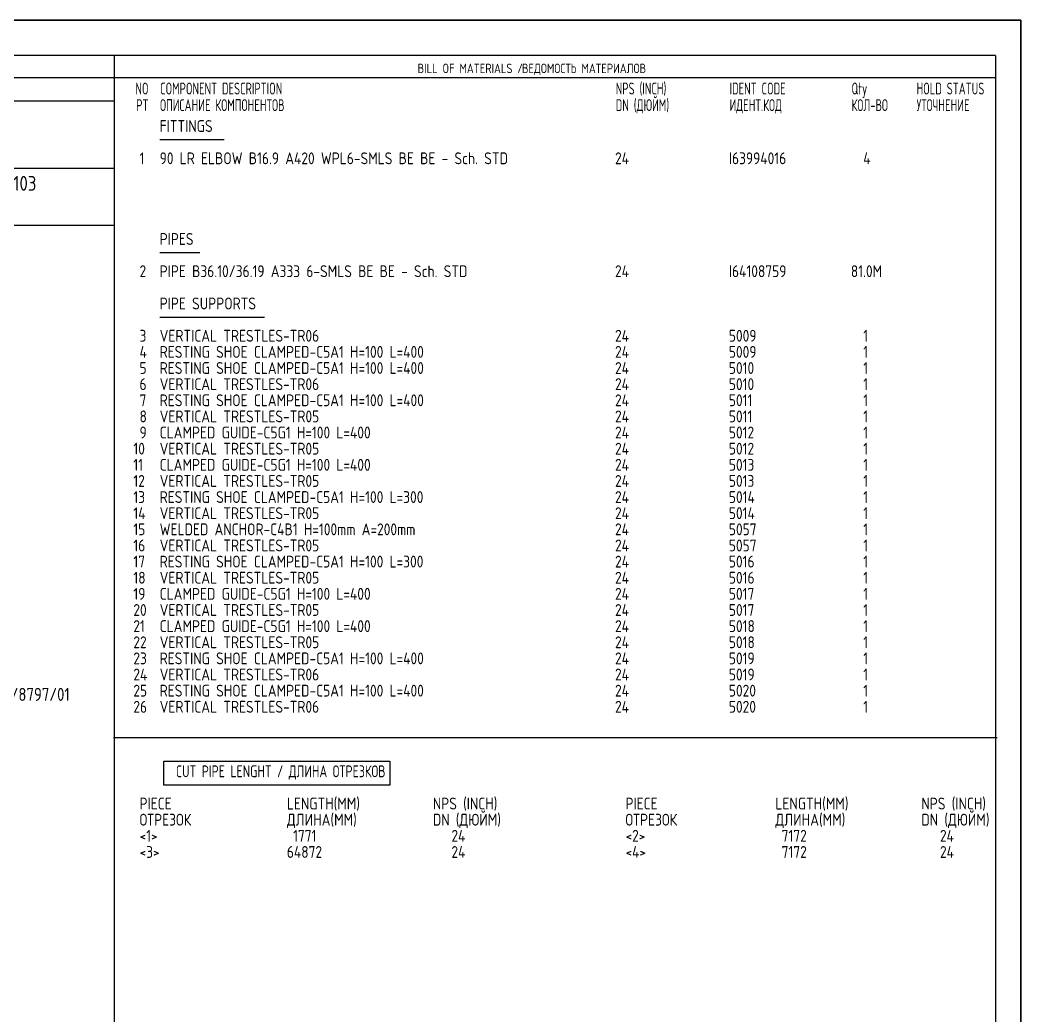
# Model space of a CAD drawing. Extents: x 0 to 594, y 0 to 420.
# Drawn here: x 383 to 594, y 210 to 420 of the extents above; entities that cross this region are included whole.
import ezdxf
from ezdxf.enums import TextEntityAlignment as Align

# ---------------------------------------------------------------- set-up
doc = ezdxf.new("R2010")
doc.units = 0
doc.header["$MEASUREMENT"] = 0
doc.linetypes.add('BORDER_2012_SLN$0$8001.Solid', pattern=[0])
for name, color, linetype in [('BORDER_2012_SLN$0$2', 7, 'Continuous'), ('BORDER_2012_SLN$0$GT_1', 7, 'Continuous'), ('GT_1', 7, 'Continuous')]:
    doc.layers.add(name, color=color, linetype=linetype)
for name, color, linetype, lineweight in [('BORDER_2012_SLN$0$BG_Level_1', 7, 'BORDER_2012_SLN$0$8001.Solid', 25), ('BORDER_2012_SLN$0$Level_1', 7, 'BORDER_2012_SLN$0$8001.Solid', 25), ('BORDER_2012_SLN$0$Level_18', 7, 'BORDER_2012_SLN$0$8001.Solid', 25)]:
    doc.layers.add(name, color=color, linetype=linetype, lineweight=lineweight)
doc.styles.add('BORDER_2012_SLN$0$GOST type A', font='GOST type A')
doc.styles.add('BORDER_2012_SLN$0$HTX1', font='')
doc.styles.add('HTX1', font='')
doc.styles.get('BORDER_2012_SLN$0$HTX1').set_extended_font_data('GOST type A')
doc.styles.get('HTX1').set_extended_font_data('GOST type A')

# ---------------------------------------------------------------- blocks, each defined once
blk = doc.blocks.new('BORDER_2012_SLN')
at = {"layer": 'BORDER_2012_SLN$0$2'}
blk.add_line((162.42, 407.85), (588.6, 407.85), dxfattribs=at)
at = {"layer": 'BORDER_2012_SLN$0$Level_1', "color": 7, "lineweight": -3}
for p, q in [((588.6, 412.5), (25.4, 412.5)), ((402.9, 7.5), (402.9, 412.5)), ((588.6, 412.5), (588.6, 7.5)), ((402.75, 402.9), (188.39, 402.9)), ((402.9, 388.7), (162.37, 388.68)), ((402.9, 376.7), (25.4, 376.7))]:
    blk.add_line(p, q, dxfattribs=at)
at = {"layer": 'BORDER_2012_SLN$0$Level_18', "color": 7, "lineweight": -3, "flags": 128}
blk.add_lwpolyline([(0, 0), (0, 420), (594, 420), (594, 0)], close=True, dxfattribs=at)
at = {"layer": 'BORDER_2012_SLN$0$BG_Level_1', "color": 7, "style": 'BORDER_2012_SLN$0$GOST type A'}
for s, p in [('BILL OF MATERIALS / ', (466.8, 408.8)), ('ВЕДОМОСТЬ МАТЕРИАЛОВ', (488.8, 408.8))]:
    blk.add_text(s, height=2, dxfattribs=at).set_placement(p)
at = {"layer": 'BORDER_2012_SLN$0$GT_1', "style": 'BORDER_2012_SLN$0$HTX1', "width": 0.8}
for s, p in [('NO', (410.06, 404.3)), ('PT', (410.06, 400.8))]:
    blk.add_text(s, height=2.5, dxfattribs=at).set_placement(p, align=Align.RIGHT)
for s, p in [('COMPONENT DESCRIPTION', (412.5, 404.3)), ('NPS (INCH)', (508.56, 404.3)), ('IDENT CODE', (532.56, 404.3)), ('Qty', (558.27, 404.3)), ('HOLD STATUS', (571.99, 404.3)), ('ОПИСАНИЕ КОМПОНЕНТОВ', (412.5, 400.8)), ('DN (ДЮЙМ)', (508.56, 400.8)), ('ИДЕНТ.КОД', (532.56, 400.8)), ('КОЛ-ВО', (558.27, 400.8)), ('УТОЧНЕНИЕ', (571.99, 400.8))]:
    blk.add_text(s, height=2.5, dxfattribs=at).set_placement(p)

msp = doc.modelspace()

# ---------------------------------------------------------------- linework, layer by layer
at = {"layer": 'GT_1', "flags": 128}
for points in [[(0, 0), (594, 0), (594, 420), (0, 420), (0, 0)], [(426.014, 394.704), (412.414, 394.704)], [(420.914, 370.895), (412.414, 370.895)], [(434.514, 357.289), (412.414, 357.289)], [(402.7, 268.743), (589, 268.743)], [(413.271, 263.697), (460.914, 263.697), (460.914, 258.65), (413.271, 258.65), (413.271, 263.697)]]:
    msp.add_lwpolyline(points, dxfattribs=at)

# ---------------------------------------------------------------- block references
at = {"linetype": 'Continuous'}
msp.add_blockref('BORDER_2012_SLN', (0, 0), dxfattribs=at)

# ---------------------------------------------------------------- texts
at = {"layer": 'GT_1', "style": 'HTX1'}
for s, height, width, p in [('FITTINGS', 2.5, 1.02, (412.414, 396.395)), ('  1', 2.5, 1.02, (405.557, 389.592)), ('90 LR ELBOW B16.9 A420 WPL6-SMLS BE BE - Sch. STD', 2.5, 1.02, (412.414, 389.592)), ('24', 2.5, 1.02, (508.414, 389.592)), ('I63994016', 2.5, 1.02, (532.414, 389.592)), ('  4', 2.5, 1.02, (558.129, 389.592)), ('SLN-2725-8770-25-F-3103', 3.125, 1.02, (345, 384)), ('PIPES', 2.5, 1.02, (412.414, 372.585)), ('  2', 2.5, 1.02, (405.557, 365.782)), ('PIPE B36.10/36.19 A333 6-SMLS BE BE - Sch. STD', 2.5, 1.02, (412.414, 365.782)), ('24', 2.5, 1.02, (508.414, 365.782)), ('I64108759', 2.5, 1.02, (532.414, 365.782)), ('81.0M', 2.5, 1.02, (558.129, 365.782)), ('PIPE SUPPORTS', 2.5, 1.02, (412.414, 358.98)), ('  3', 2.5, 1.02, (405.557, 352.177)), ('VERTICAL TRESTLES-TR06', 2.5, 1.02, (412.414, 352.177)), ('24', 2.5, 1.02, (508.414, 352.177)), ('5009', 2.5, 1.02, (532.414, 352.177)), ('  1', 2.5, 1.02, (558.129, 352.177)), ('  4', 2.5, 1.02, (405.557, 348.776)), ('RESTING SHOE CLAMPED-C5A1 H=100 L=400', 2.5, 1.02, (412.414, 348.776)), ('24', 2.5, 1.02, (508.414, 348.776)), ('5009', 2.5, 1.02, (532.414, 348.776)), ('  1', 2.5, 1.02, (558.129, 348.776)), ('  5', 2.5, 1.02, (405.557, 345.374)), ('RESTING SHOE CLAMPED-C5A1 H=100 L=400', 2.5, 1.02, (412.414, 345.374)), ('24', 2.5, 1.02, (508.414, 345.374)), ('5010', 2.5, 1.02, (532.414, 345.374)), ('  1', 2.5, 1.02, (558.129, 345.374)), ('  6', 2.5, 1.02, (405.557, 341.973)), ('VERTICAL TRESTLES-TR06', 2.5, 1.02, (412.414, 341.973)), ('24', 2.5, 1.02, (508.414, 341.973)), ('5010', 2.5, 1.02, (532.414, 341.973)), ('  1', 2.5, 1.02, (558.129, 341.973)), ('  7', 2.5, 1.02, (405.557, 338.571)), ('RESTING SHOE CLAMPED-C5A1 H=100 L=400', 2.5, 1.02, (412.414, 338.571)), ('24', 2.5, 1.02, (508.414, 338.571)), ('5011', 2.5, 1.02, (532.414, 338.571)), ('  1', 2.5, 1.02, (558.129, 338.571)), ('  8', 2.5, 1.02, (405.557, 335.17)), ('VERTICAL TRESTLES-TR05', 2.5, 1.02, (412.414, 335.17)), ('24', 2.5, 1.02, (508.414, 335.17)), ('5011', 2.5, 1.02, (532.414, 335.17)), ('  1', 2.5, 1.02, (558.129, 335.17)), ('  9', 2.5, 1.02, (405.557, 331.769)), ('CLAMPED GUIDE-C5G1 H=100 L=400', 2.5, 1.02, (412.414, 331.769)), ('24', 2.5, 1.02, (508.414, 331.769)), ('5012', 2.5, 1.02, (532.414, 331.769)), ('  1', 2.5, 1.02, (558.129, 331.769)), (' 10', 2.5, 1.02, (405.557, 328.367)), ('VERTICAL TRESTLES-TR05', 2.5, 1.02, (412.414, 328.367)), ('24', 2.5, 1.02, (508.414, 328.367)), ('5012', 2.5, 1.02, (532.414, 328.367)), ('  1', 2.5, 1.02, (558.129, 328.367)), (' 11', 2.5, 1.02, (405.557, 324.966)), ('CLAMPED GUIDE-C5G1 H=100 L=400', 2.5, 1.02, (412.414, 324.966)), ('24', 2.5, 1.02, (508.414, 324.966)), ('5013', 2.5, 1.02, (532.414, 324.966)), ('  1', 2.5, 1.02, (558.129, 324.966)), (' 12', 2.5, 1.02, (405.557, 321.565)), ('VERTICAL TRESTLES-TR05', 2.5, 1.02, (412.414, 321.565)), ('24', 2.5, 1.02, (508.414, 321.565)), ('5013', 2.5, 1.02, (532.414, 321.565)), ('  1', 2.5, 1.02, (558.129, 321.565)), (' 13', 2.5, 1.02, (405.557, 318.163)), ('RESTING SHOE CLAMPED-C5A1 H=100 L=300', 2.5, 1.02, (412.414, 318.163)), ('24', 2.5, 1.02, (508.414, 318.163)), ('5014', 2.5, 1.02, (532.414, 318.163)), ('  1', 2.5, 1.02, (558.129, 318.163)), (' 14', 2.5, 1.02, (405.557, 314.762)), ('VERTICAL TRESTLES-TR05', 2.5, 1.02, (412.414, 314.762)), ('24', 2.5, 1.02, (508.414, 314.762)), ('5014', 2.5, 1.02, (532.414, 314.762)), ('  1', 2.5, 1.02, (558.129, 314.762)), (' 15', 2.5, 1.02, (405.557, 311.361)), ('WELDED ANCHOR-C4B1 H=100mm A=200mm', 2.5, 1.02, (412.414, 311.361)), ('24', 2.5, 1.02, (508.414, 311.361)), ('5057', 2.5, 1.02, (532.414, 311.361)), ('  1', 2.5, 1.02, (558.129, 311.361)), (' 16', 2.5, 1.02, (405.557, 307.959)), ('VERTICAL TRESTLES-TR05', 2.5, 1.02, (412.414, 307.959)), ('24', 2.5, 1.02, (508.414, 307.959)), ('5057', 2.5, 1.02, (532.414, 307.959)), ('  1', 2.5, 1.02, (558.129, 307.959)), (' 17', 2.5, 1.02, (405.557, 304.558)), ('RESTING SHOE CLAMPED-C5A1 H=100 L=300', 2.5, 1.02, (412.414, 304.558)), ('24', 2.5, 1.02, (508.414, 304.558)), ('5016', 2.5, 1.02, (532.414, 304.558)), ('  1', 2.5, 1.02, (558.129, 304.558)), (' 18', 2.5, 1.02, (405.557, 301.156)), ('VERTICAL TRESTLES-TR05', 2.5, 1.02, (412.414, 301.156)), ('24', 2.5, 1.02, (508.414, 301.156)), ('5016', 2.5, 1.02, (532.414, 301.156)), ('  1', 2.5, 1.02, (558.129, 301.156)), (' 19', 2.5, 1.02, (405.557, 297.755)), ('CLAMPED GUIDE-C5G1 H=100 L=400', 2.5, 1.02, (412.414, 297.755)), ('24', 2.5, 1.02, (508.414, 297.755)), ('5017', 2.5, 1.02, (532.414, 297.755)), ('  1', 2.5, 1.02, (558.129, 297.755)), (' 20', 2.5, 1.02, (405.557, 294.354)), ('VERTICAL TRESTLES-TR05', 2.5, 1.02, (412.414, 294.354)), ('24', 2.5, 1.02, (508.414, 294.354)), ('5017', 2.5, 1.02, (532.414, 294.354)), ('  1', 2.5, 1.02, (558.129, 294.354)), (' 21', 2.5, 1.02, (405.557, 290.952)), ('CLAMPED GUIDE-C5G1 H=100 L=400', 2.5, 1.02, (412.414, 290.952)), ('24', 2.5, 1.02, (508.414, 290.952)), ('5018', 2.5, 1.02, (532.414, 290.952)), ('  1', 2.5, 1.02, (558.129, 290.952)), (' 22', 2.5, 1.02, (405.557, 287.551)), ('VERTICAL TRESTLES-TR05', 2.5, 1.02, (412.414, 287.551)), ('24', 2.5, 1.02, (508.414, 287.551)), ('5018', 2.5, 1.02, (532.414, 287.551)), ('  1', 2.5, 1.02, (558.129, 287.551)), (' 23', 2.5, 1.02, (405.557, 284.15)), ('RESTING SHOE CLAMPED-C5A1 H=100 L=400', 2.5, 1.02, (412.414, 284.15)), ('24', 2.5, 1.02, (508.414, 284.15)), ('5019', 2.5, 1.02, (532.414, 284.15)), ('  1', 2.5, 1.02, (558.129, 284.15)), (' 24', 2.5, 1.02, (405.557, 280.748)), ('VERTICAL TRESTLES-TR06', 2.5, 1.02, (412.414, 280.748)), ('24', 2.5, 1.02, (508.414, 280.748)), ('5019', 2.5, 1.02, (532.414, 280.748)), ('  1', 2.5, 1.02, (558.129, 280.748)), ('8770-5082-1CL1FA-FL/8797/01', 2.75, 1.02, (351.1, 276.433)), (' 25', 2.5, 1.02, (405.557, 277.347)), ('RESTING SHOE CLAMPED-C5A1 H=100 L=400', 2.5, 1.02, (412.414, 277.347)), ('24', 2.5, 1.02, (508.414, 277.347)), ('5020', 2.5, 1.02, (532.414, 277.347)), ('  1', 2.5, 1.02, (558.129, 277.347)), ('VERTICAL TRESTLES-TR06', 2.5, 1.02, (412.414, 273.946)), ('24', 2.5, 1.02, (508.414, 273.946)), (' 26', 2.5, 1.02, (405.557, 273.946)), ('5020', 2.5, 1.02, (532.414, 273.946)), ('  1', 2.5, 1.02, (558.129, 273.946)), ('CUT PIPE LENGHT / ДЛИНА ОТРЕЗКОВ', 2.5, 0.9, (415.843, 260.34)), ('  PIECE', 2.5, 1.02, (405.557, 253.537)), ('    LENGTH(MM)', 2.5, 1.02, (434, 253.537)), ('NPS (INCH)', 2.5, 1.02, (470, 253.537)), ('  PIECE', 2.5, 1.02, (508, 253.537)), ('    LENGTH(MM)', 2.5, 1.02, (537, 253.537)), ('NPS (INCH)', 2.5, 1.02, (573, 253.537)), ('DN (ДЮЙМ)', 2.5, 1.02, (470, 250.136)), ('DN (ДЮЙМ)', 2.5, 1.02, (573, 250.136)), ('  ОТРЕЗОК', 2.5, 1.02, (405.557, 250.136)), ('    ДЛИНА(MM)', 2.5, 1.02, (434, 250.136)), ('  ОТРЕЗОК', 2.5, 1.02, (508, 250.136)), ('    ДЛИНА(MM)', 2.5, 1.02, (537, 250.136)), ('  <1>', 2.5, 1.02, (405.557, 246.735)), ('     1771', 2.5, 1.02, (434, 246.735)), ('   24', 2.5, 1.02, (470, 246.735)), ('  <2>', 2.5, 1.02, (508, 246.735)), ('     7172', 2.5, 1.02, (537, 246.735)), ('   24', 2.5, 1.02, (573, 246.735)), ('  <3>', 2.5, 1.02, (405.557, 243.333)), ('    64872', 2.5, 1.02, (434, 243.333)), ('   24', 2.5, 1.02, (470, 243.333)), ('  <4>', 2.5, 1.02, (508, 243.333)), ('     7172', 2.5, 1.02, (537, 243.333)), ('   24', 2.5, 1.02, (573, 243.333))]:
    msp.add_text(s, height=height, dxfattribs=dict(at, width=width)).set_placement(p)

doc.saveas('drawing.dxf')
